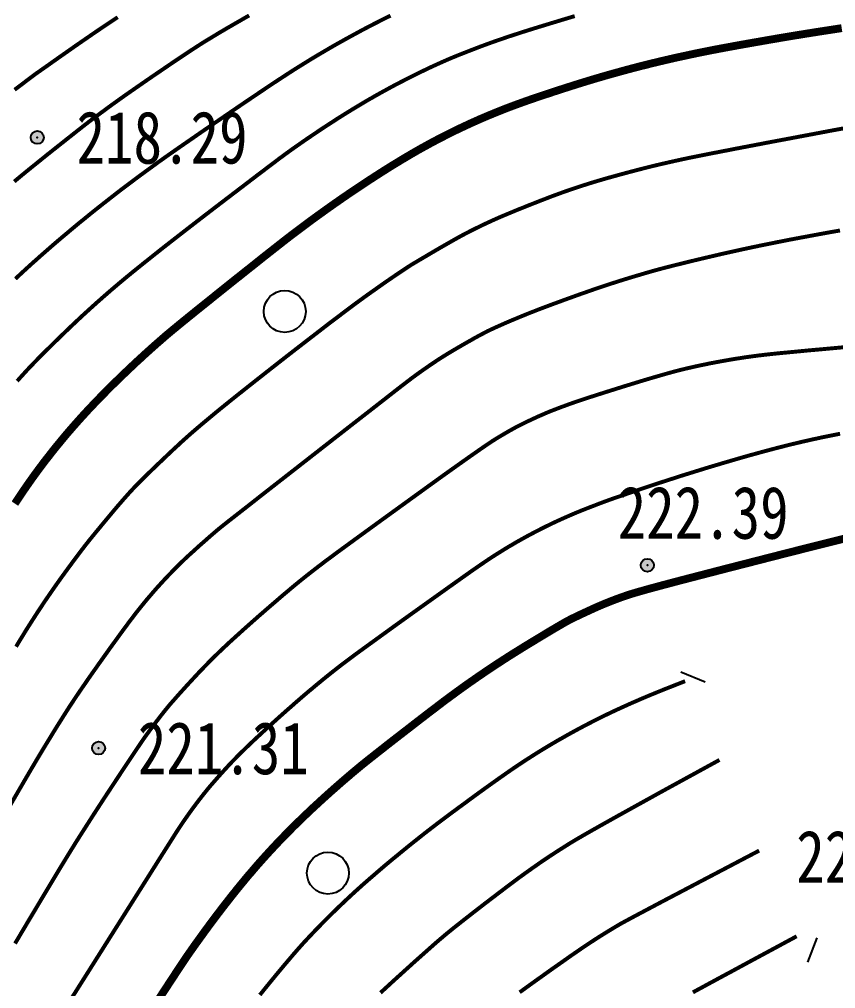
# Model space of a CAD drawing. Extents: x 36524600 to 36525730, y 2746759 to 2747713.
# Drawn here: x 36525110.52 to 36525126.11, y 2747351.86 to 2747370.36 of the extents above; entities that cross this region are included whole.
import ezdxf
from ezdxf.enums import TextEntityAlignment as Align

# ---------------------------------------------------------------- set-up
doc = ezdxf.new("R2010")
doc.units = 0
doc.header["$LTSCALE"] = 1000
doc.header["$MEASUREMENT"] = 0
doc.linetypes.add('X2', pattern=[10, 8, -2])
for name, color, linetype in [('0-规划道路', 4, 'Continuous'), ('DGX', 251, 'Continuous'), ('DLSS', 4, 'Continuous'), ('GCD', 252, 'Continuous'), ('JMD', 6, 'Continuous'), ('PP-DX-PT', 251, 'Continuous'), ('ZBTZ', 3, 'Continuous')]:
    doc.layers.add(name, color=color, linetype=linetype)
doc.styles.add('正等线体', font='宋体.shx', dxfattribs={"bigfont": '@@gbcbig.shx'})
doc.linetypes.add('1161', pattern='A,0,[149,AAA.SHX,S=0.15,R=0,X=0,Y=0],-1.6', length=1.6)

# ---------------------------------------------------------------- blocks, each defined once
blk = doc.blocks.new('gc326')
blk.add_circle((0, 0), 0.8)
blk = doc.blocks.new('gc200')
h = blk.add_hatch(color=256)
edge = h.paths.add_edge_path()
edge.add_arc((0, 0), 0.25, 0, 360)
blk.add_circle((0, 0), 0.25)
blk = doc.blocks.new('dxt')
at = {"layer": 'DGX', "color": 253, "linetype": 'Continuous', "flags": 128}
for points, const_width in [([(36525112.395, 2747370.405), (36525112.235, 2747370.298), (36525112.075, 2747370.191), (36525111.916, 2747370.083), (36525111.758, 2747369.974), (36525111.6, 2747369.865), (36525111.442, 2747369.754), (36525111.295, 2747369.651), (36525111.167, 2747369.561), (36525111.059, 2747369.484), (36525110.97, 2747369.422), (36525110.901, 2747369.373), (36525110.852, 2747369.339), (36525110.822, 2747369.318), (36525110.812, 2747369.31), (36525110.807, 2747369.306), (36525110.792, 2747369.295), (36525110.768, 2747369.277), (36525110.734, 2747369.251), (36525110.691, 2747369.219), (36525110.638, 2747369.179), (36525110.575, 2747369.131), (36525110.503, 2747369.077), (36525110.427, 2747369.019)], 0.075), ([(36525114.905, 2747370.438), (36525114.754, 2747370.351), (36525114.613, 2747370.27), (36525114.482, 2747370.194), (36525114.361, 2747370.123), (36525114.25, 2747370.056), (36525114.149, 2747369.995), (36525114.058, 2747369.94), (36525113.977, 2747369.889), (36525113.897, 2747369.837), (36525113.807, 2747369.779), (36525113.709, 2747369.714), (36525113.601, 2747369.642), (36525113.484, 2747369.564), (36525113.359, 2747369.479), (36525113.224, 2747369.387), (36525113.08, 2747369.289), (36525112.936, 2747369.19), (36525112.802, 2747369.097), (36525112.678, 2747369.011), (36525112.562, 2747368.93), (36525112.457, 2747368.856), (36525112.361, 2747368.787), (36525112.274, 2747368.725), (36525112.197, 2747368.668), (36525112.128, 2747368.617), (36525112.065, 2747368.571), (36525112.009, 2747368.529), (36525111.959, 2747368.492), (36525111.916, 2747368.46), (36525111.879, 2747368.433), (36525111.849, 2747368.41), (36525111.825, 2747368.392), (36525111.797, 2747368.37), (36525111.754, 2747368.337), (36525111.696, 2747368.291), (36525111.623, 2747368.234), (36525111.535, 2747368.164), (36525111.432, 2747368.083), (36525111.314, 2747367.989), (36525111.181, 2747367.884), (36525111.045, 2747367.776), (36525110.919, 2747367.674), (36525110.801, 2747367.579), (36525110.692, 2747367.491), (36525110.593, 2747367.41), (36525110.502, 2747367.335), (36525110.42, 2747367.266)], 0.075), ([(36525110.442, 2747365.41), (36525110.523, 2747365.485), (36525110.604, 2747365.56), (36525110.685, 2747365.634), (36525110.766, 2747365.708), (36525110.849, 2747365.781), (36525110.931, 2747365.855), (36525111.014, 2747365.927), (36525111.097, 2747366), (36525111.18, 2747366.072), (36525111.264, 2747366.144), (36525111.348, 2747366.215), (36525111.433, 2747366.286), (36525111.517, 2747366.357), (36525111.602, 2747366.428), (36525111.687, 2747366.498), (36525111.773, 2747366.567), (36525111.858, 2747366.637), (36525111.944, 2747366.706), (36525112.031, 2747366.775), (36525112.117, 2747366.843), (36525112.204, 2747366.911), (36525112.291, 2747366.979), (36525112.378, 2747367.047), (36525112.465, 2747367.114), (36525112.553, 2747367.181), (36525112.641, 2747367.247), (36525112.729, 2747367.313), (36525112.818, 2747367.379), (36525112.907, 2747367.444), (36525112.996, 2747367.509), (36525113.085, 2747367.574), (36525113.174, 2747367.639), (36525113.264, 2747367.703), (36525113.354, 2747367.767), (36525113.45, 2747367.834), (36525113.559, 2747367.91), (36525113.679, 2747367.993), (36525113.812, 2747368.085), (36525113.956, 2747368.185), (36525114.113, 2747368.293), (36525114.282, 2747368.408), (36525114.463, 2747368.532), (36525114.644, 2747368.656), (36525114.813, 2747368.771), (36525114.97, 2747368.877), (36525115.114, 2747368.974), (36525115.246, 2747369.063), (36525115.366, 2747369.143), (36525115.474, 2747369.214), (36525115.569, 2747369.276), (36525115.658, 2747369.334), (36525115.748, 2747369.392), (36525115.838, 2747369.449), (36525115.929, 2747369.505), (36525116.019, 2747369.561), (36525116.11, 2747369.617), (36525116.202, 2747369.672), (36525116.293, 2747369.726), (36525116.385, 2747369.78), (36525116.477, 2747369.834), (36525116.57, 2747369.887), (36525116.663, 2747369.939), (36525116.756, 2747369.991), (36525116.849, 2747370.042), (36525116.943, 2747370.093), (36525117.037, 2747370.144), (36525117.131, 2747370.194), (36525117.225, 2747370.243), (36525117.32, 2747370.292), (36525117.415, 2747370.34), (36525117.51, 2747370.388), (36525117.606, 2747370.435)], 0.075), ([(36525121.123, 2747370.426), (36525120.972, 2747370.381), (36525120.814, 2747370.333), (36525120.649, 2747370.283), (36525120.476, 2747370.23), (36525120.303, 2747370.177), (36525120.139, 2747370.125), (36525119.981, 2747370.074), (36525119.832, 2747370.025), (36525119.69, 2747369.976), (36525119.556, 2747369.93), (36525119.43, 2747369.884), (36525119.311, 2747369.84), (36525119.2, 2747369.797), (36525119.096, 2747369.757), (36525119, 2747369.719), (36525118.91, 2747369.684), (36525118.829, 2747369.651), (36525118.754, 2747369.62), (36525118.687, 2747369.591), (36525118.627, 2747369.565), (36525118.571, 2747369.54), (36525118.515, 2747369.515), (36525118.459, 2747369.489), (36525118.403, 2747369.464), (36525118.348, 2747369.438), (36525118.292, 2747369.411), (36525118.237, 2747369.385), (36525118.181, 2747369.358), (36525118.126, 2747369.331), (36525118.071, 2747369.304), (36525118.016, 2747369.277), (36525117.961, 2747369.249), (36525117.906, 2747369.221), (36525117.852, 2747369.193), (36525117.797, 2747369.165), (36525117.743, 2747369.136), (36525117.688, 2747369.108), (36525117.634, 2747369.079), (36525117.58, 2747369.05), (36525117.526, 2747369.02), (36525117.472, 2747368.991), (36525117.418, 2747368.961), (36525117.365, 2747368.931), (36525117.311, 2747368.901), (36525117.258, 2747368.87), (36525117.204, 2747368.84), (36525117.151, 2747368.809), (36525117.098, 2747368.778), (36525117.045, 2747368.746), (36525116.993, 2747368.715), (36525116.94, 2747368.683), (36525116.887, 2747368.651), (36525116.835, 2747368.619), (36525116.783, 2747368.587), (36525116.73, 2747368.554), (36525116.678, 2747368.522), (36525116.626, 2747368.489), (36525116.574, 2747368.456), (36525116.523, 2747368.422), (36525116.471, 2747368.389), (36525116.419, 2747368.355), (36525116.368, 2747368.322), (36525116.316, 2747368.288), (36525116.265, 2747368.254), (36525116.214, 2747368.22), (36525116.163, 2747368.185), (36525116.112, 2747368.151), (36525116.061, 2747368.116), (36525116.01, 2747368.082), (36525115.959, 2747368.047), (36525115.909, 2747368.012), (36525115.858, 2747367.976), (36525115.808, 2747367.941), (36525115.757, 2747367.906), (36525115.707, 2747367.87), (36525115.657, 2747367.834), (36525115.592, 2747367.787), (36525115.496, 2747367.716), (36525115.37, 2747367.621), (36525115.213, 2747367.502), (36525115.026, 2747367.36), (36525114.809, 2747367.194), (36525114.561, 2747367.005), (36525114.282, 2747366.792), (36525113.998, 2747366.574), (36525113.733, 2747366.369), (36525113.487, 2747366.178), (36525113.259, 2747366), (36525113.051, 2747365.835), (36525112.862, 2747365.684), (36525112.692, 2747365.547), (36525112.54, 2747365.422), (36525112.399, 2747365.304), (36525112.259, 2747365.185), (36525112.12, 2747365.064), (36525111.982, 2747364.942), (36525111.846, 2747364.819), (36525111.71, 2747364.695), (36525111.576, 2747364.569), (36525111.442, 2747364.442), (36525111.314, 2747364.318), (36525111.194, 2747364.202), (36525111.084, 2747364.093), (36525110.982, 2747363.992), (36525110.888, 2747363.898), (36525110.804, 2747363.812), (36525110.728, 2747363.733), (36525110.661, 2747363.662), (36525110.599, 2747363.594), (36525110.537, 2747363.526), (36525110.476, 2747363.457)], 0.075), ([(36525126.222, 2747370.196), (36525125.988, 2747370.16), (36525125.754, 2747370.124), (36525125.521, 2747370.087), (36525125.287, 2747370.049), (36525125.054, 2747370.01), (36525124.827, 2747369.971), (36525124.615, 2747369.934), (36525124.415, 2747369.899), (36525124.229, 2747369.866), (36525124.057, 2747369.834), (36525123.898, 2747369.805), (36525123.753, 2747369.777), (36525123.621, 2747369.751), (36525123.497, 2747369.726), (36525123.376, 2747369.701), (36525123.257, 2747369.675), (36525123.14, 2747369.65), (36525123.026, 2747369.625), (36525122.914, 2747369.599), (36525122.805, 2747369.574), (36525122.698, 2747369.548), (36525122.592, 2747369.523), (36525122.487, 2747369.496), (36525122.381, 2747369.47), (36525122.276, 2747369.443), (36525122.171, 2747369.415), (36525122.066, 2747369.387), (36525121.961, 2747369.358), (36525121.856, 2747369.329), (36525121.749, 2747369.299), (36525121.638, 2747369.267), (36525121.522, 2747369.233), (36525121.402, 2747369.197), (36525121.278, 2747369.159), (36525121.149, 2747369.119), (36525121.017, 2747369.077), (36525120.879, 2747369.033), (36525120.743, 2747368.989), (36525120.615, 2747368.946), (36525120.492, 2747368.906), (36525120.377, 2747368.867), (36525120.269, 2747368.83), (36525120.167, 2747368.794), (36525120.073, 2747368.76), (36525119.985, 2747368.728), (36525119.901, 2747368.697), (36525119.817, 2747368.665), (36525119.734, 2747368.632), (36525119.65, 2747368.599), (36525119.567, 2747368.565), (36525119.484, 2747368.531), (36525119.402, 2747368.496), (36525119.319, 2747368.461), (36525119.237, 2747368.424), (36525119.155, 2747368.388), (36525119.074, 2747368.35), (36525118.992, 2747368.312), (36525118.911, 2747368.274), (36525118.83, 2747368.235), (36525118.75, 2747368.195), (36525118.67, 2747368.155), (36525118.59, 2747368.114), (36525118.51, 2747368.073), (36525118.431, 2747368.031), (36525118.352, 2747367.989), (36525118.273, 2747367.945), (36525118.194, 2747367.902), (36525118.116, 2747367.858), (36525118.038, 2747367.813), (36525117.961, 2747367.768), (36525117.884, 2747367.722), (36525117.806, 2747367.676), (36525117.73, 2747367.629), (36525117.653, 2747367.583), (36525117.576, 2747367.535), (36525117.5, 2747367.487), (36525117.424, 2747367.439), (36525117.348, 2747367.39), (36525117.273, 2747367.342), (36525117.197, 2747367.292), (36525117.122, 2747367.243), (36525117.047, 2747367.193), (36525116.972, 2747367.143), (36525116.897, 2747367.093), (36525116.823, 2747367.043), (36525116.748, 2747366.992), (36525116.674, 2747366.941), (36525116.6, 2747366.889), (36525116.526, 2747366.838), (36525116.453, 2747366.786), (36525116.379, 2747366.734), (36525116.306, 2747366.681), (36525116.233, 2747366.629), (36525116.16, 2747366.576), (36525116.087, 2747366.523), (36525116.015, 2747366.469), (36525115.942, 2747366.415), (36525115.87, 2747366.361), (36525115.798, 2747366.307), (36525115.727, 2747366.253), (36525115.655, 2747366.198), (36525115.574, 2747366.135), (36525115.472, 2747366.055), (36525115.35, 2747365.959), (36525115.207, 2747365.847), (36525115.045, 2747365.718), (36525114.862, 2747365.572), (36525114.659, 2747365.411), (36525114.435, 2747365.232), (36525114.213, 2747365.054), (36525114.011, 2747364.892), (36525113.831, 2747364.747), (36525113.673, 2747364.619), (36525113.536, 2747364.507), (36525113.42, 2747364.411), (36525113.326, 2747364.333), (36525113.254, 2747364.27), (36525113.192, 2747364.216), (36525113.13, 2747364.162), (36525113.069, 2747364.108), (36525113.008, 2747364.053), (36525112.947, 2747363.998), (36525112.886, 2747363.943), (36525112.826, 2747363.887), (36525112.765, 2747363.832), (36525112.705, 2747363.776), (36525112.645, 2747363.719), (36525112.586, 2747363.663), (36525112.526, 2747363.606), (36525112.467, 2747363.55), (36525112.408, 2747363.492), (36525112.349, 2747363.435), (36525112.291, 2747363.378), (36525112.233, 2747363.32), (36525112.175, 2747363.262), (36525112.117, 2747363.203), (36525112.06, 2747363.145), (36525112.003, 2747363.086), (36525111.946, 2747363.027), (36525111.89, 2747362.967), (36525111.833, 2747362.908), (36525111.778, 2747362.847), (36525111.722, 2747362.787), (36525111.667, 2747362.726), (36525111.613, 2747362.665), (36525111.559, 2747362.604), (36525111.505, 2747362.542), (36525111.451, 2747362.48), (36525111.398, 2747362.418), (36525111.346, 2747362.355), (36525111.294, 2747362.292), (36525111.242, 2747362.229), (36525111.19, 2747362.165), (36525111.139, 2747362.101), (36525111.089, 2747362.036), (36525111.038, 2747361.972), (36525110.988, 2747361.907), (36525110.939, 2747361.841), (36525110.89, 2747361.776), (36525110.841, 2747361.71), (36525110.793, 2747361.644), (36525110.745, 2747361.577), (36525110.698, 2747361.51), (36525110.651, 2747361.443), (36525110.605, 2747361.376), (36525110.555, 2747361.302), (36525110.497, 2747361.216), (36525110.432, 2747361.118)], 0.15), ([(36525126.359, 2747368.301), (36525126.005, 2747368.236), (36525125.635, 2747368.166), (36525125.247, 2747368.093), (36525124.868, 2747368.022), (36525124.523, 2747367.956), (36525124.213, 2747367.897), (36525123.936, 2747367.843), (36525123.693, 2747367.796), (36525123.484, 2747367.754), (36525123.309, 2747367.719), (36525123.168, 2747367.689), (36525123.044, 2747367.662), (36525122.92, 2747367.634), (36525122.797, 2747367.606), (36525122.673, 2747367.577), (36525122.55, 2747367.547), (36525122.427, 2747367.516), (36525122.304, 2747367.484), (36525122.182, 2747367.452), (36525122.063, 2747367.42), (36525121.952, 2747367.39), (36525121.849, 2747367.361), (36525121.754, 2747367.335), (36525121.666, 2747367.31), (36525121.586, 2747367.286), (36525121.514, 2747367.265), (36525121.449, 2747367.245), (36525121.389, 2747367.226), (36525121.328, 2747367.207), (36525121.268, 2747367.188), (36525121.208, 2747367.168), (36525121.148, 2747367.148), (36525121.088, 2747367.128), (36525121.028, 2747367.108), (36525120.968, 2747367.087), (36525120.904, 2747367.065), (36525120.834, 2747367.039), (36525120.756, 2747367.011), (36525120.67, 2747366.979), (36525120.578, 2747366.943), (36525120.478, 2747366.905), (36525120.372, 2747366.863), (36525120.257, 2747366.818), (36525120.143, 2747366.772), (36525120.037, 2747366.73), (36525119.938, 2747366.689), (36525119.847, 2747366.651), (36525119.763, 2747366.616), (36525119.687, 2747366.584), (36525119.618, 2747366.553), (36525119.557, 2747366.526), (36525119.499, 2747366.499), (36525119.442, 2747366.473), (36525119.385, 2747366.446), (36525119.328, 2747366.418), (36525119.271, 2747366.391), (36525119.214, 2747366.363), (36525119.157, 2747366.335), (36525119.101, 2747366.306), (36525119.041, 2747366.275), (36525118.975, 2747366.24), (36525118.902, 2747366.2), (36525118.823, 2747366.156), (36525118.737, 2747366.107), (36525118.644, 2747366.054), (36525118.545, 2747365.997), (36525118.439, 2747365.935), (36525118.337, 2747365.875), (36525118.249, 2747365.823), (36525118.174, 2747365.779), (36525118.112, 2747365.742), (36525118.065, 2747365.714), (36525118.03, 2747365.694), (36525118.01, 2747365.682), (36525118.003, 2747365.678), (36525118, 2747365.676), (36525117.99, 2747365.669), (36525117.973, 2747365.658), (36525117.95, 2747365.643), (36525117.92, 2747365.623), (36525117.884, 2747365.599), (36525117.841, 2747365.571), (36525117.792, 2747365.538), (36525117.736, 2747365.501), (36525117.673, 2747365.458), (36525117.605, 2747365.411), (36525117.53, 2747365.36), (36525117.448, 2747365.303), (36525117.361, 2747365.241), (36525117.267, 2747365.175), (36525117.167, 2747365.104), (36525117.055, 2747365.023), (36525116.924, 2747364.927), (36525116.774, 2747364.815), (36525116.607, 2747364.688), (36525116.42, 2747364.547), (36525116.216, 2747364.389), (36525115.993, 2747364.217), (36525115.751, 2747364.03), (36525115.51, 2747363.842), (36525115.288, 2747363.668), (36525115.086, 2747363.509), (36525114.902, 2747363.364), (36525114.737, 2747363.233), (36525114.591, 2747363.117), (36525114.465, 2747363.015), (36525114.357, 2747362.928), (36525114.262, 2747362.85), (36525114.174, 2747362.777), (36525114.092, 2747362.708), (36525114.016, 2747362.645), (36525113.946, 2747362.586), (36525113.883, 2747362.532), (36525113.826, 2747362.483), (36525113.775, 2747362.439), (36525113.725, 2747362.394), (36525113.669, 2747362.344), (36525113.607, 2747362.288), (36525113.541, 2747362.226), (36525113.468, 2747362.159), (36525113.39, 2747362.086), (36525113.307, 2747362.007), (36525113.218, 2747361.922), (36525113.129, 2747361.838), (36525113.047, 2747361.758), (36525112.97, 2747361.684), (36525112.899, 2747361.614), (36525112.835, 2747361.55), (36525112.776, 2747361.491), (36525112.724, 2747361.438), (36525112.678, 2747361.389), (36525112.632, 2747361.34), (36525112.582, 2747361.284), (36525112.527, 2747361.222), (36525112.467, 2747361.153), (36525112.402, 2747361.078), (36525112.333, 2747360.997), (36525112.259, 2747360.909), (36525112.181, 2747360.815), (36525112.103, 2747360.722), (36525112.033, 2747360.636), (36525111.969, 2747360.559), (36525111.912, 2747360.489), (36525111.861, 2747360.427), (36525111.818, 2747360.372), (36525111.781, 2747360.326), (36525111.751, 2747360.287), (36525111.723, 2747360.25), (36525111.692, 2747360.209), (36525111.657, 2747360.164), (36525111.62, 2747360.114), (36525111.58, 2747360.061), (36525111.537, 2747360.003), (36525111.491, 2747359.94), (36525111.442, 2747359.874), (36525111.392, 2747359.805), (36525111.342, 2747359.736), (36525111.292, 2747359.667), (36525111.243, 2747359.598), (36525111.194, 2747359.528), (36525111.145, 2747359.458), (36525111.097, 2747359.388), (36525111.049, 2747359.318), (36525111.001, 2747359.248), (36525110.954, 2747359.177), (36525110.907, 2747359.106), (36525110.86, 2747359.035), (36525110.814, 2747358.963), (36525110.768, 2747358.892), (36525110.722, 2747358.82), (36525110.676, 2747358.748), (36525110.631, 2747358.676), (36525110.587, 2747358.603), (36525110.542, 2747358.531), (36525110.498, 2747358.458), (36525110.455, 2747358.385)], 0.075), ([(36525126.189, 2747366.332), (36525126.016, 2747366.302), (36525125.844, 2747366.271), (36525125.671, 2747366.239), (36525125.499, 2747366.207), (36525125.327, 2747366.175), (36525125.154, 2747366.142), (36525124.982, 2747366.108), (36525124.81, 2747366.073), (36525124.638, 2747366.038), (36525124.466, 2747366.002), (36525124.295, 2747365.965), (36525124.123, 2747365.927), (36525123.952, 2747365.889), (36525123.781, 2747365.849), (36525123.61, 2747365.809), (36525123.445, 2747365.77), (36525123.291, 2747365.733), (36525123.147, 2747365.697), (36525123.014, 2747365.664), (36525122.892, 2747365.633), (36525122.78, 2747365.604), (36525122.68, 2747365.577), (36525122.59, 2747365.552), (36525122.506, 2747365.528), (36525122.422, 2747365.503), (36525122.338, 2747365.478), (36525122.254, 2747365.453), (36525122.17, 2747365.428), (36525122.086, 2747365.402), (36525122.002, 2747365.376), (36525121.919, 2747365.349), (36525121.835, 2747365.323), (36525121.752, 2747365.295), (36525121.669, 2747365.268), (36525121.585, 2747365.24), (36525121.502, 2747365.212), (36525121.42, 2747365.183), (36525121.337, 2747365.154), (36525121.254, 2747365.125), (36525121.171, 2747365.096), (36525121.089, 2747365.066), (36525121.006, 2747365.036), (36525120.924, 2747365.007), (36525120.842, 2747364.976), (36525120.759, 2747364.946), (36525120.677, 2747364.916), (36525120.595, 2747364.885), (36525120.512, 2747364.854), (36525120.43, 2747364.823), (36525120.349, 2747364.791), (36525120.267, 2747364.759), (36525120.185, 2747364.726), (36525120.104, 2747364.693), (36525120.023, 2747364.659), (36525119.942, 2747364.626), (36525119.863, 2747364.592), (36525119.79, 2747364.561), (36525119.722, 2747364.531), (36525119.659, 2747364.503), (36525119.602, 2747364.477), (36525119.55, 2747364.453), (36525119.502, 2747364.431), (36525119.46, 2747364.411), (36525119.419, 2747364.389), (36525119.373, 2747364.365), (36525119.322, 2747364.338), (36525119.266, 2747364.308), (36525119.206, 2747364.275), (36525119.142, 2747364.238), (36525119.072, 2747364.199), (36525118.998, 2747364.157), (36525118.925, 2747364.114), (36525118.856, 2747364.074), (36525118.792, 2747364.036), (36525118.733, 2747364.001), (36525118.679, 2747363.968), (36525118.63, 2747363.938), (36525118.586, 2747363.91), (36525118.546, 2747363.885), (36525118.509, 2747363.861), (36525118.473, 2747363.837), (36525118.436, 2747363.812), (36525118.4, 2747363.788), (36525118.363, 2747363.763), (36525118.327, 2747363.738), (36525118.291, 2747363.713), (36525118.255, 2747363.688), (36525118.219, 2747363.663), (36525118.183, 2747363.637), (36525118.147, 2747363.612), (36525118.111, 2747363.586), (36525118.076, 2747363.56), (36525118.04, 2747363.534), (36525118.005, 2747363.508), (36525117.97, 2747363.481), (36525117.911, 2747363.436), (36525117.804, 2747363.354), (36525117.65, 2747363.234), (36525117.448, 2747363.076), (36525117.198, 2747362.881), (36525116.9, 2747362.649), (36525116.555, 2747362.38), (36525116.162, 2747362.073), (36525115.769, 2747361.766), (36525115.423, 2747361.496), (36525115.126, 2747361.264), (36525114.877, 2747361.068), (36525114.675, 2747360.91), (36525114.521, 2747360.79), (36525114.415, 2747360.706), (36525114.357, 2747360.66), (36525114.321, 2747360.63), (36525114.281, 2747360.597), (36525114.237, 2747360.559), (36525114.189, 2747360.518), (36525114.137, 2747360.473), (36525114.082, 2747360.424), (36525114.022, 2747360.371), (36525113.958, 2747360.315), (36525113.895, 2747360.258), (36525113.836, 2747360.204), (36525113.781, 2747360.155), (36525113.73, 2747360.108), (36525113.684, 2747360.065), (36525113.642, 2747360.025), (36525113.605, 2747359.989), (36525113.571, 2747359.957), (36525113.54, 2747359.926), (36525113.509, 2747359.895), (36525113.478, 2747359.863), (36525113.447, 2747359.832), (36525113.417, 2747359.8), (36525113.386, 2747359.769), (36525113.356, 2747359.737), (36525113.326, 2747359.705), (36525113.295, 2747359.673), (36525113.266, 2747359.641), (36525113.236, 2747359.609), (36525113.206, 2747359.576), (36525113.177, 2747359.543), (36525113.147, 2747359.511), (36525113.118, 2747359.478), (36525113.089, 2747359.445), (36525113.06, 2747359.412), (36525113.032, 2747359.378), (36525113.003, 2747359.345), (36525112.975, 2747359.312), (36525112.946, 2747359.278), (36525112.918, 2747359.244), (36525112.89, 2747359.21), (36525112.863, 2747359.176), (36525112.835, 2747359.142), (36525112.808, 2747359.108), (36525112.78, 2747359.073), (36525112.753, 2747359.039), (36525112.726, 2747359.004), (36525112.699, 2747358.969), (36525112.673, 2747358.934), (36525112.646, 2747358.899), (36525112.618, 2747358.862), (36525112.587, 2747358.82), (36525112.553, 2747358.774), (36525112.515, 2747358.723), (36525112.475, 2747358.668), (36525112.431, 2747358.608), (36525112.385, 2747358.543), (36525112.335, 2747358.475), (36525112.283, 2747358.404), (36525112.232, 2747358.333), (36525112.181, 2747358.261), (36525112.13, 2747358.19), (36525112.079, 2747358.118), (36525112.028, 2747358.047), (36525111.978, 2747357.975), (36525111.927, 2747357.904), (36525111.877, 2747357.832), (36525111.826, 2747357.76), (36525111.777, 2747357.687), (36525111.727, 2747357.615), (36525111.677, 2747357.543), (36525111.628, 2747357.47), (36525111.579, 2747357.397), (36525111.531, 2747357.324), (36525111.479, 2747357.246), (36525111.423, 2747357.158), (36525111.361, 2747357.061), (36525111.294, 2747356.954), (36525111.221, 2747356.838), (36525111.144, 2747356.712), (36525111.061, 2747356.576), (36525110.972, 2747356.431), (36525110.861, 2747356.245), (36525110.709, 2747355.988), (36525110.517, 2747355.658), (36525110.284, 2747355.257)], 0.075), ([(36525126.309, 2747364.107), (36525125.909, 2747364.071), (36525125.564, 2747364.04), (36525125.275, 2747364.012), (36525125.041, 2747363.99), (36525124.864, 2747363.972), (36525124.742, 2747363.958), (36525124.648, 2747363.947), (36525124.554, 2747363.935), (36525124.46, 2747363.922), (36525124.366, 2747363.909), (36525124.273, 2747363.894), (36525124.179, 2747363.88), (36525124.086, 2747363.864), (36525123.993, 2747363.848), (36525123.899, 2747363.831), (36525123.806, 2747363.814), (36525123.713, 2747363.796), (36525123.62, 2747363.777), (36525123.528, 2747363.758), (36525123.435, 2747363.738), (36525123.343, 2747363.717), (36525123.251, 2747363.696), (36525123.152, 2747363.672), (36525123.039, 2747363.643), (36525122.914, 2747363.609), (36525122.774, 2747363.569), (36525122.622, 2747363.525), (36525122.456, 2747363.476), (36525122.277, 2747363.421), (36525122.084, 2747363.362), (36525121.893, 2747363.302), (36525121.717, 2747363.247), (36525121.558, 2747363.196), (36525121.414, 2747363.15), (36525121.287, 2747363.108), (36525121.176, 2747363.071), (36525121.08, 2747363.038), (36525121.001, 2747363.01), (36525120.932, 2747362.984), (36525120.867, 2747362.961), (36525120.807, 2747362.938), (36525120.752, 2747362.917), (36525120.701, 2747362.897), (36525120.654, 2747362.879), (36525120.613, 2747362.862), (36525120.575, 2747362.846), (36525120.541, 2747362.831), (36525120.506, 2747362.816), (36525120.471, 2747362.801), (36525120.436, 2747362.786), (36525120.402, 2747362.77), (36525120.367, 2747362.754), (36525120.332, 2747362.738), (36525120.298, 2747362.722), (36525120.264, 2747362.706), (36525120.229, 2747362.69), (36525120.195, 2747362.673), (36525120.161, 2747362.657), (36525120.127, 2747362.64), (36525120.093, 2747362.623), (36525120.059, 2747362.606), (36525120.025, 2747362.588), (36525119.99, 2747362.57), (36525119.95, 2747362.548), (36525119.907, 2747362.524), (36525119.859, 2747362.497), (36525119.808, 2747362.467), (36525119.753, 2747362.435), (36525119.694, 2747362.4), (36525119.631, 2747362.362), (36525119.548, 2747362.31), (36525119.432, 2747362.232), (36525119.281, 2747362.128), (36525119.097, 2747361.999), (36525118.878, 2747361.844), (36525118.624, 2747361.663), (36525118.337, 2747361.456), (36525118.015, 2747361.223), (36525117.693, 2747360.99), (36525117.406, 2747360.782), (36525117.154, 2747360.599), (36525116.937, 2747360.441), (36525116.755, 2747360.308), (36525116.607, 2747360.2), (36525116.494, 2747360.116), (36525116.416, 2747360.058), (36525116.355, 2747360.013), (36525116.295, 2747359.967), (36525116.234, 2747359.921), (36525116.174, 2747359.874), (36525116.114, 2747359.828), (36525116.054, 2747359.781), (36525115.994, 2747359.734), (36525115.935, 2747359.687), (36525115.872, 2747359.636), (36525115.802, 2747359.579), (36525115.725, 2747359.515), (36525115.642, 2747359.445), (36525115.551, 2747359.369), (36525115.454, 2747359.285), (36525115.349, 2747359.195), (36525115.238, 2747359.099), (36525115.125, 2747359.001), (36525115.017, 2747358.906), (36525114.913, 2747358.814), (36525114.814, 2747358.726), (36525114.719, 2747358.64), (36525114.628, 2747358.558), (36525114.541, 2747358.479), (36525114.459, 2747358.402), (36525114.379, 2747358.327), (36525114.297, 2747358.248), (36525114.215, 2747358.168), (36525114.133, 2747358.085), (36525114.049, 2747357.999), (36525113.964, 2747357.911), (36525113.879, 2747357.82), (36525113.793, 2747357.727), (36525113.71, 2747357.637), (36525113.635, 2747357.554), (36525113.567, 2747357.479), (36525113.507, 2747357.411), (36525113.454, 2747357.351), (36525113.408, 2747357.299), (36525113.37, 2747357.254), (36525113.34, 2747357.217), (36525113.313, 2747357.184), (36525113.286, 2747357.151), (36525113.26, 2747357.117), (36525113.233, 2747357.084), (36525113.207, 2747357.05), (36525113.181, 2747357.016), (36525113.155, 2747356.982), (36525113.129, 2747356.949), (36525113.103, 2747356.915), (36525113.077, 2747356.88), (36525113.052, 2747356.846), (36525113.026, 2747356.812), (36525113.001, 2747356.778), (36525112.976, 2747356.743), (36525112.951, 2747356.709), (36525112.926, 2747356.674), (36525112.895, 2747356.631), (36525112.853, 2747356.569), (36525112.799, 2747356.489), (36525112.733, 2747356.392), (36525112.656, 2747356.276), (36525112.567, 2747356.143), (36525112.467, 2747355.992), (36525112.355, 2747355.822), (36525112.239, 2747355.646), (36525112.126, 2747355.474), (36525112.017, 2747355.306), (36525111.911, 2747355.142), (36525111.809, 2747354.982), (36525111.71, 2747354.827), (36525111.614, 2747354.676), (36525111.522, 2747354.528), (36525111.417, 2747354.357), (36525111.281, 2747354.134), (36525111.115, 2747353.858), (36525110.919, 2747353.53), (36525110.692, 2747353.15), (36525110.435, 2747352.717)], 0.075), ([(36525111.479, 2747351.616), (36525111.946, 2747352.356), (36525112.352, 2747353), (36525112.7, 2747353.551), (36525112.988, 2747354.007), (36525113.216, 2747354.369), (36525113.386, 2747354.637), (36525113.495, 2747354.81), (36525113.546, 2747354.889), (36525113.567, 2747354.921), (36525113.588, 2747354.952), (36525113.609, 2747354.984), (36525113.63, 2747355.015), (36525113.651, 2747355.047), (36525113.673, 2747355.078), (36525113.694, 2747355.109), (36525113.716, 2747355.14), (36525113.738, 2747355.171), (36525113.76, 2747355.202), (36525113.782, 2747355.233), (36525113.804, 2747355.264), (36525113.826, 2747355.294), (36525113.849, 2747355.325), (36525113.872, 2747355.355), (36525113.894, 2747355.386), (36525113.917, 2747355.416), (36525113.94, 2747355.446), (36525113.963, 2747355.476), (36525113.987, 2747355.506), (36525114.01, 2747355.536), (36525114.033, 2747355.566), (36525114.057, 2747355.595), (36525114.081, 2747355.625), (36525114.106, 2747355.656), (36525114.135, 2747355.691), (36525114.167, 2747355.729), (36525114.203, 2747355.77), (36525114.242, 2747355.815), (36525114.284, 2747355.863), (36525114.329, 2747355.914), (36525114.378, 2747355.969), (36525114.429, 2747356.025), (36525114.48, 2747356.081), (36525114.532, 2747356.137), (36525114.584, 2747356.192), (36525114.637, 2747356.246), (36525114.69, 2747356.3), (36525114.744, 2747356.354), (36525114.798, 2747356.407), (36525114.852, 2747356.46), (36525114.907, 2747356.512), (36525114.962, 2747356.565), (36525115.017, 2747356.617), (36525115.073, 2747356.669), (36525115.129, 2747356.721), (36525115.185, 2747356.773), (36525115.241, 2747356.824), (36525115.298, 2747356.876), (36525115.354, 2747356.927), (36525115.411, 2747356.978), (36525115.467, 2747357.029), (36525115.524, 2747357.08), (36525115.581, 2747357.13), (36525115.638, 2747357.181), (36525115.695, 2747357.231), (36525115.752, 2747357.281), (36525115.809, 2747357.332), (36525115.867, 2747357.381), (36525115.924, 2747357.431), (36525115.982, 2747357.48), (36525116.04, 2747357.53), (36525116.099, 2747357.578), (36525116.157, 2747357.627), (36525116.216, 2747357.676), (36525116.274, 2747357.724), (36525116.333, 2747357.772), (36525116.392, 2747357.82), (36525116.452, 2747357.868), (36525116.511, 2747357.915), (36525116.571, 2747357.962), (36525116.631, 2747358.009), (36525116.705, 2747358.066), (36525116.808, 2747358.143), (36525116.939, 2747358.241), (36525117.1, 2747358.358), (36525117.289, 2747358.495), (36525117.507, 2747358.653), (36525117.753, 2747358.831), (36525118.028, 2747359.028), (36525118.305, 2747359.226), (36525118.554, 2747359.404), (36525118.776, 2747359.562), (36525118.97, 2747359.7), (36525119.138, 2747359.819), (36525119.279, 2747359.917), (36525119.393, 2747359.995), (36525119.48, 2747360.054), (36525119.553, 2747360.102), (36525119.627, 2747360.149), (36525119.702, 2747360.196), (36525119.776, 2747360.242), (36525119.851, 2747360.288), (36525119.927, 2747360.332), (36525120.003, 2747360.377), (36525120.079, 2747360.42), (36525120.156, 2747360.463), (36525120.233, 2747360.505), (36525120.31, 2747360.546), (36525120.388, 2747360.587), (36525120.466, 2747360.627), (36525120.544, 2747360.667), (36525120.623, 2747360.705), (36525120.702, 2747360.743), (36525120.782, 2747360.781), (36525120.862, 2747360.817), (36525120.942, 2747360.853), (36525121.022, 2747360.888), (36525121.103, 2747360.923), (36525121.184, 2747360.957), (36525121.265, 2747360.99), (36525121.347, 2747361.022), (36525121.426, 2747361.053), (36525121.498, 2747361.08), (36525121.563, 2747361.106), (36525121.622, 2747361.128), (36525121.674, 2747361.148), (36525121.72, 2747361.165), (36525121.759, 2747361.179), (36525121.792, 2747361.191), (36525121.825, 2747361.203), (36525121.866, 2747361.217), (36525121.913, 2747361.233), (36525121.968, 2747361.252), (36525122.031, 2747361.273), (36525122.1, 2747361.297), (36525122.177, 2747361.323), (36525122.261, 2747361.352), (36525122.349, 2747361.382), (36525122.437, 2747361.412), (36525122.525, 2747361.441), (36525122.613, 2747361.471), (36525122.702, 2747361.5), (36525122.79, 2747361.529), (36525122.878, 2747361.557), (36525122.967, 2747361.586), (36525123.055, 2747361.614), (36525123.143, 2747361.643), (36525123.232, 2747361.671), (36525123.321, 2747361.698), (36525123.409, 2747361.726), (36525123.498, 2747361.753), (36525123.587, 2747361.781), (36525123.676, 2747361.808), (36525123.765, 2747361.835), (36525123.854, 2747361.861), (36525123.943, 2747361.888), (36525124.032, 2747361.914), (36525124.121, 2747361.94), (36525124.21, 2747361.966), (36525124.299, 2747361.992), (36525124.388, 2747362.017), (36525124.478, 2747362.043), (36525124.567, 2747362.067), (36525124.657, 2747362.092), (36525124.746, 2747362.116), (36525124.836, 2747362.14), (36525124.926, 2747362.164), (36525125.015, 2747362.187), (36525125.105, 2747362.21), (36525125.195, 2747362.233), (36525125.285, 2747362.255), (36525125.375, 2747362.276), (36525125.465, 2747362.298), (36525125.556, 2747362.318), (36525125.646, 2747362.339), (36525125.737, 2747362.358), (36525125.827, 2747362.378), (36525125.918, 2747362.397), (36525126.009, 2747362.415), (36525126.1, 2747362.433), (36525126.191, 2747362.451)], 0.075), ([(36525126.336, 2747360.465), (36525125.78, 2747360.326), (36525125.163, 2747360.17), (36525124.55, 2747360.013), (36525124.007, 2747359.874), (36525123.532, 2747359.751), (36525123.127, 2747359.646), (36525122.791, 2747359.557), (36525122.525, 2747359.485), (36525122.327, 2747359.429), (36525122.198, 2747359.391), (36525122.105, 2747359.36), (36525122.012, 2747359.328), (36525121.919, 2747359.294), (36525121.827, 2747359.259), (36525121.736, 2747359.223), (36525121.644, 2747359.185), (36525121.554, 2747359.146), (36525121.464, 2747359.106), (36525121.378, 2747359.066), (36525121.3, 2747359.03), (36525121.229, 2747358.997), (36525121.166, 2747358.967), (36525121.11, 2747358.94), (36525121.062, 2747358.917), (36525121.022, 2747358.896), (36525120.989, 2747358.879), (36525120.957, 2747358.861), (36525120.917, 2747358.839), (36525120.871, 2747358.812), (36525120.818, 2747358.781), (36525120.758, 2747358.746), (36525120.69, 2747358.706), (36525120.616, 2747358.662), (36525120.535, 2747358.613), (36525120.452, 2747358.563), (36525120.373, 2747358.515), (36525120.298, 2747358.47), (36525120.226, 2747358.426), (36525120.157, 2747358.384), (36525120.093, 2747358.344), (36525120.032, 2747358.306), (36525119.974, 2747358.27), (36525119.918, 2747358.235), (36525119.863, 2747358.2), (36525119.807, 2747358.164), (36525119.752, 2747358.129), (36525119.697, 2747358.093), (36525119.642, 2747358.057), (36525119.587, 2747358.021), (36525119.532, 2747357.984), (36525119.477, 2747357.948), (36525119.423, 2747357.911), (36525119.368, 2747357.874), (36525119.314, 2747357.837), (36525119.26, 2747357.8), (36525119.206, 2747357.762), (36525119.152, 2747357.725), (36525119.098, 2747357.687), (36525119.044, 2747357.649), (36525118.991, 2747357.611), (36525118.937, 2747357.572), (36525118.884, 2747357.534), (36525118.831, 2747357.495), (36525118.778, 2747357.456), (36525118.725, 2747357.417), (36525118.672, 2747357.378), (36525118.613, 2747357.334), (36525118.541, 2747357.279), (36525118.456, 2747357.214), (36525118.358, 2747357.14), (36525118.248, 2747357.055), (36525118.124, 2747356.96), (36525117.988, 2747356.854), (36525117.839, 2747356.739), (36525117.69, 2747356.624), (36525117.554, 2747356.518), (36525117.431, 2747356.421), (36525117.321, 2747356.335), (36525117.224, 2747356.258), (36525117.139, 2747356.191), (36525117.068, 2747356.134), (36525117.01, 2747356.086), (36525116.959, 2747356.043), (36525116.907, 2747356), (36525116.856, 2747355.957), (36525116.805, 2747355.913), (36525116.754, 2747355.87), (36525116.703, 2747355.826), (36525116.652, 2747355.782), (36525116.602, 2747355.738), (36525116.552, 2747355.694), (36525116.501, 2747355.649), (36525116.451, 2747355.605), (36525116.401, 2747355.56), (36525116.351, 2747355.515), (36525116.302, 2747355.47), (36525116.252, 2747355.425), (36525116.203, 2747355.379), (36525116.153, 2747355.334), (36525116.104, 2747355.288), (36525116.056, 2747355.242), (36525116.007, 2747355.196), (36525115.958, 2747355.15), (36525115.91, 2747355.103), (36525115.862, 2747355.057), (36525115.814, 2747355.01), (36525115.766, 2747354.963), (36525115.719, 2747354.916), (36525115.672, 2747354.868), (36525115.625, 2747354.82), (36525115.578, 2747354.773), (36525115.531, 2747354.724), (36525115.485, 2747354.676), (36525115.438, 2747354.628), (36525115.393, 2747354.579), (36525115.347, 2747354.53), (36525115.301, 2747354.481), (36525115.256, 2747354.431), (36525115.211, 2747354.382), (36525115.166, 2747354.332), (36525115.122, 2747354.282), (36525115.077, 2747354.232), (36525115.033, 2747354.181), (36525114.989, 2747354.13), (36525114.945, 2747354.078), (36525114.9, 2747354.027), (36525114.856, 2747353.974), (36525114.812, 2747353.921), (36525114.768, 2747353.868), (36525114.724, 2747353.814), (36525114.68, 2747353.76), (36525114.637, 2747353.706), (36525114.593, 2747353.652), (36525114.55, 2747353.598), (36525114.508, 2747353.543), (36525114.465, 2747353.489), (36525114.423, 2747353.435), (36525114.381, 2747353.381), (36525114.34, 2747353.326), (36525114.298, 2747353.272), (36525114.257, 2747353.217), (36525114.216, 2747353.163), (36525114.175, 2747353.108), (36525114.134, 2747353.053), (36525114.094, 2747352.998), (36525114.053, 2747352.943), (36525114.013, 2747352.887), (36525113.973, 2747352.832), (36525113.933, 2747352.776), (36525113.893, 2747352.721), (36525113.853, 2747352.665), (36525113.814, 2747352.609), (36525113.774, 2747352.553), (36525113.735, 2747352.497), (36525113.671, 2747352.403), (36525113.558, 2747352.233), (36525113.396, 2747351.986), (36525113.185, 2747351.664)], 0.15), ([(36525115.11, 2747351.735), (36525115.23, 2747351.884), (36525115.347, 2747352.028), (36525115.457, 2747352.161), (36525115.56, 2747352.285), (36525115.657, 2747352.399), (36525115.746, 2747352.504), (36525115.828, 2747352.598), (36525115.903, 2747352.683), (36525115.971, 2747352.758), (36525116.037, 2747352.828), (36525116.102, 2747352.897), (36525116.168, 2747352.966), (36525116.234, 2747353.035), (36525116.301, 2747353.103), (36525116.368, 2747353.171), (36525116.435, 2747353.238), (36525116.503, 2747353.305), (36525116.572, 2747353.372), (36525116.641, 2747353.438), (36525116.71, 2747353.504), (36525116.779, 2747353.569), (36525116.849, 2747353.634), (36525116.919, 2747353.699), (36525116.99, 2747353.763), (36525117.061, 2747353.827), (36525117.133, 2747353.89), (36525117.205, 2747353.953), (36525117.278, 2747354.016), (36525117.351, 2747354.079), (36525117.424, 2747354.142), (36525117.498, 2747354.205), (36525117.573, 2747354.268), (36525117.648, 2747354.33), (36525117.724, 2747354.392), (36525117.799, 2747354.454), (36525117.875, 2747354.516), (36525117.95, 2747354.577), (36525118.026, 2747354.638), (36525118.102, 2747354.698), (36525118.177, 2747354.758), (36525118.253, 2747354.818), (36525118.334, 2747354.881), (36525118.425, 2747354.951), (36525118.526, 2747355.028), (36525118.636, 2747355.111), (36525118.757, 2747355.201), (36525118.888, 2747355.298), (36525119.029, 2747355.401), (36525119.179, 2747355.512), (36525119.33, 2747355.622), (36525119.472, 2747355.724), (36525119.605, 2747355.819), (36525119.728, 2747355.906), (36525119.842, 2747355.986), (36525119.946, 2747356.058), (36525120.041, 2747356.122), (36525120.127, 2747356.179), (36525120.208, 2747356.232), (36525120.29, 2747356.284), (36525120.371, 2747356.336), (36525120.453, 2747356.387), (36525120.535, 2747356.437), (36525120.617, 2747356.486), (36525120.699, 2747356.535), (36525120.782, 2747356.584), (36525120.865, 2747356.631), (36525120.948, 2747356.678), (36525121.031, 2747356.725), (36525121.115, 2747356.771), (36525121.198, 2747356.816), (36525121.283, 2747356.861), (36525121.367, 2747356.905), (36525121.452, 2747356.949), (36525121.537, 2747356.992), (36525121.623, 2747357.035), (36525121.708, 2747357.077), (36525121.794, 2747357.118), (36525121.88, 2747357.159), (36525121.967, 2747357.199), (36525122.054, 2747357.239), (36525122.141, 2747357.278), (36525122.228, 2747357.317), (36525122.316, 2747357.355), (36525122.403, 2747357.393), (36525122.491, 2747357.43), (36525122.579, 2747357.467), (36525122.668, 2747357.503), (36525122.756, 2747357.539), (36525122.845, 2747357.575), (36525122.929, 2747357.608), (36525123.003, 2747357.637), (36525123.066, 2747357.662), (36525123.12, 2747357.683), (36525123.163, 2747357.7), (36525123.196, 2747357.713), (36525123.218, 2747357.722), (36525123.231, 2747357.727)], 0.075), ([(36525123.888, 2747356.223), (36525123.304, 2747355.903), (36525122.785, 2747355.619), (36525122.332, 2747355.368), (36525121.944, 2747355.153), (36525121.621, 2747354.972), (36525121.363, 2747354.826), (36525121.171, 2747354.715), (36525121.044, 2747354.639), (36525120.952, 2747354.581), (36525120.867, 2747354.527), (36525120.788, 2747354.477), (36525120.715, 2747354.429), (36525120.648, 2747354.386), (36525120.587, 2747354.345), (36525120.532, 2747354.308), (36525120.483, 2747354.275), (36525120.437, 2747354.243), (36525120.392, 2747354.211), (36525120.346, 2747354.179), (36525120.3, 2747354.147), (36525120.255, 2747354.114), (36525120.209, 2747354.082), (36525120.164, 2747354.049), (36525120.119, 2747354.017), (36525120.068, 2747353.98), (36525120.006, 2747353.934), (36525119.933, 2747353.88), (36525119.85, 2747353.817), (36525119.755, 2747353.745), (36525119.65, 2747353.665), (36525119.533, 2747353.576), (36525119.406, 2747353.479), (36525119.278, 2747353.38), (36525119.158, 2747353.287), (36525119.047, 2747353.2), (36525118.944, 2747353.119), (36525118.85, 2747353.045), (36525118.764, 2747352.976), (36525118.687, 2747352.913), (36525118.619, 2747352.856), (36525118.55, 2747352.798), (36525118.471, 2747352.73), (36525118.383, 2747352.652), (36525118.285, 2747352.565), (36525118.177, 2747352.469), (36525118.059, 2747352.364), (36525117.932, 2747352.249), (36525117.794, 2747352.124), (36525117.657, 2747352), (36525117.531, 2747351.884), (36525117.414, 2747351.777)], 0.075), ([(36525120.072, 2747351.786), (36525120.144, 2747351.838), (36525120.221, 2747351.894), (36525120.304, 2747351.954), (36525120.392, 2747352.017), (36525120.486, 2747352.084), (36525120.585, 2747352.155), (36525120.69, 2747352.23), (36525120.794, 2747352.303), (36525120.89, 2747352.37), (36525120.977, 2747352.432), (36525121.057, 2747352.488), (36525121.128, 2747352.537), (36525121.192, 2747352.581), (36525121.247, 2747352.619), (36525121.294, 2747352.651), (36525121.338, 2747352.68), (36525121.381, 2747352.709), (36525121.425, 2747352.738), (36525121.468, 2747352.766), (36525121.512, 2747352.795), (36525121.556, 2747352.823), (36525121.6, 2747352.851), (36525121.644, 2747352.879), (36525121.688, 2747352.906), (36525121.733, 2747352.934), (36525121.777, 2747352.961), (36525121.822, 2747352.988), (36525121.866, 2747353.015), (36525121.911, 2747353.042), (36525121.956, 2747353.068), (36525122.001, 2747353.095), (36525122.082, 2747353.139), (36525122.234, 2747353.221), (36525122.458, 2747353.34), (36525122.752, 2747353.496), (36525123.119, 2747353.689), (36525123.556, 2747353.919), (36525124.065, 2747354.186), (36525124.645, 2747354.491)], 0.075), ([(36525125.361, 2747352.855), (36525124.89, 2747352.601), (36525124.476, 2747352.378), (36525124.118, 2747352.184), (36525123.815, 2747352.021), (36525123.57, 2747351.888), (36525123.38, 2747351.785)], 0.075)]:
    blk.add_lwpolyline(points, dxfattribs=dict(at, const_width=const_width))
at = {"layer": 'DLSS', "color": 253, "linetype": 'X2'}
for radius in [393, 390]:
    blk.add_arc((36525299.839, 2747040.926), radius, 116.65189, 125.2834, dxfattribs=at)
at = {"layer": 'JMD', "color": 253, "linetype": 'Continuous'}
for p, q in [((36525123.152, 2747357.908, 237.203), (36525123.613, 2747357.715, 237.203)), ((36525125.576, 2747352.362, 237.203), (36525125.753, 2747352.829, 237.203))]:
    blk.add_line(p, q, dxfattribs=at)
at = {"layer": 'JMD', "color": 253, "linetype": 'Continuous', "const_width": 0.00000224, "elevation": 237.203, "flags": 128}
blk.add_lwpolyline([(36525123.152, 2747357.908), (36525130.269, 2747360.632), (36525132.522, 2747355.598), (36525125.576, 2747352.362)], close=True, dxfattribs=at)
at = {"layer": 'PP-DX-PT', "color": 253, "linetype": 'Continuous'}
for p in [(36525110.86, 2747368.11, 218.29), (36525122.51, 2747359.94, 222.39), (36525112.03, 2747356.45, 221.31)]:
    blk.add_point(p, dxfattribs=at)
at = {"layer": 'PP-DX-PT', "color": 253}
for p in [(36525110.86, 2747368.11, 218.295), (36525122.51, 2747359.94, 222.387), (36525112.03, 2747356.45, 221.307)]:
    blk.add_point(p, dxfattribs=at)
at = {"layer": 'ZBTZ', "color": 253, "linetype": '1161', "elevation": 224.024, "flags": 128}
blk.add_lwpolyline([(36525145.021, 2747370.362, 0.00000222, 0.00000222, 0), (36525143.499, 2747370.317, 0.00000222, 0.00000222, 0), (36525141.728, 2747370.899, 0.00000222, 0.00000222, 0), (36525139.084, 2747370.994, 0.00000222, 0.00000222, 0), (36525126.699, 2747370.236, 0.00000222, 0.00000222, 0), (36525123.052, 2747369.454, 0.00000222, 0.00000222, 0), (36525120.086, 2747368.001, 0.00000222, 0.00000222, 0), (36525119.415, 2747366.645, 0.00000222, 0.00000222, 0), (36525120.196, 2747364.323, 0.00000222, 0.00000222, 0), (36525121.169, 2747358.555, 0.00000222, 0.00000222, 0), (36525122.564, 2747356.979, 0.00000222, 0.00000222, 0), (36525122.596, 2747355.517, 0.00000222, 0.00000222, 0), (36525123.35, 2747354.654, 0.00000222, 0.00000222, 0), (36525123.59, 2747353.938, 0.00000222, 0.00000222, 0), (36525123.755, 2747353.185, 0.00000222, 0.00000222, 0), (36525121.672, 2747352.126, 0.00000222, 0.00000222, 0), (36525119.363, 2747350.176, 0.00000222, 0.00000222, 0), (36525111.436, 2747340.154, 0.00000222, 0.00000222, 0), (36525110.024, 2747338.989, 0.00000222, 0.00000222, 0), (36525107.714, 2747338.529, 0.00000222, 0.00000222, 0), (36525101.631, 2747340.462, 0.00000222, 0.00000222, 0), (36525100.193, 2747341.539, 0.00000222, 0.00000222, 0), (36525098.012, 2747344.606, 0.00000222, 0.00000222, 0), (36525097.466, 2747344.93, 0.00000222, 0.00000222, 0), (36525096.266, 2747344.979, 0.00000222, 0.00000222, 0), (36525094.253, 2747343.459, 0.00000222, 0.00000222, 0), (36525091.337, 2747339.775, 0.00000222, 0.00000222, 0), (36525089.52, 2747334.844, 0.00000222, 0.00000222, 0), (36525088.173, 2747332.382, 0.00000222, 0.00000222, 0), (36525086.64, 2747330.777, 0.00000222, 0.00000222, 0), (36525083.779, 2747328.68, 0.00000222, 0.00000222, 0), (36525075.84, 2747315.616, 0.00000222, 0.00000222, 0)], format="xyseb", dxfattribs=at)
at = {"layer": 'GCD', "color": 253, "linetype": 'Continuous'}
ref = blk.add_blockref('gc200', (36525110.86, 2747368.11, 218.295), dxfattribs=dict(at, xscale=0.5, yscale=0.5, zscale=0.5))
ref.add_attrib('height', '218.29', dxfattribs={"linetype": 'Continuous', "height": 1, "style": '正等线体', "width": 0.8}).set_placement((36525111.61, 2747368.11, 218.295), align=Align.MIDDLE_LEFT)
ref = blk.add_blockref('gc200', (36525122.51, 2747359.94, 222.387), dxfattribs=dict(at, xscale=0.5, yscale=0.5, zscale=0.5))
ref.add_attrib('height', '222.39', dxfattribs={"linetype": 'Continuous', "height": 1, "style": '正等线体', "width": 0.8}).set_placement((36525121.943, 2747360.946, 222.387), align=Align.MIDDLE_LEFT)
ref = blk.add_blockref('gc200', (36525112.03, 2747356.45, 221.307), dxfattribs=dict(at, xscale=0.5, yscale=0.5, zscale=0.5))
ref.add_attrib('height', '221.31', dxfattribs={"linetype": 'Continuous', "height": 1, "style": '正等线体', "width": 0.8}).set_placement((36525112.78, 2747356.45, 221.307), align=Align.MIDDLE_LEFT)
ref = blk.add_blockref('gc200', (36525127.13, 2747352.52, 224.818), dxfattribs=dict(at, xscale=0.5, yscale=0.5, zscale=0.5))
ref.add_attrib('height', '224.82', dxfattribs={"linetype": 'Continuous', "height": 1, "style": '正等线体', "width": 0.8}).set_placement((36525125.353, 2747354.377, 224.818), align=Align.MIDDLE_LEFT)
at = {"layer": 'ZBTZ', "color": 253, "linetype": 'Continuous', "xscale": 0.5, "yscale": 0.5}
for p in [(36525115.586, 2747364.786, 233.683), (36525116.409, 2747354.062, 225.337)]:
    blk.add_blockref('gc326', p, dxfattribs=at)

msp = doc.modelspace()

# ---------------------------------------------------------------- linework, layer by layer
at = {"layer": '0-规划道路', "color": 4}
for radius in [393, 390]:
    msp.add_arc((36525299.839, 2747040.926), radius, 116.65189, 125.2834, dxfattribs=at)

# ---------------------------------------------------------------- block references
msp.add_blockref('dxt', (0, 0))

doc.saveas('drawing.dxf')
